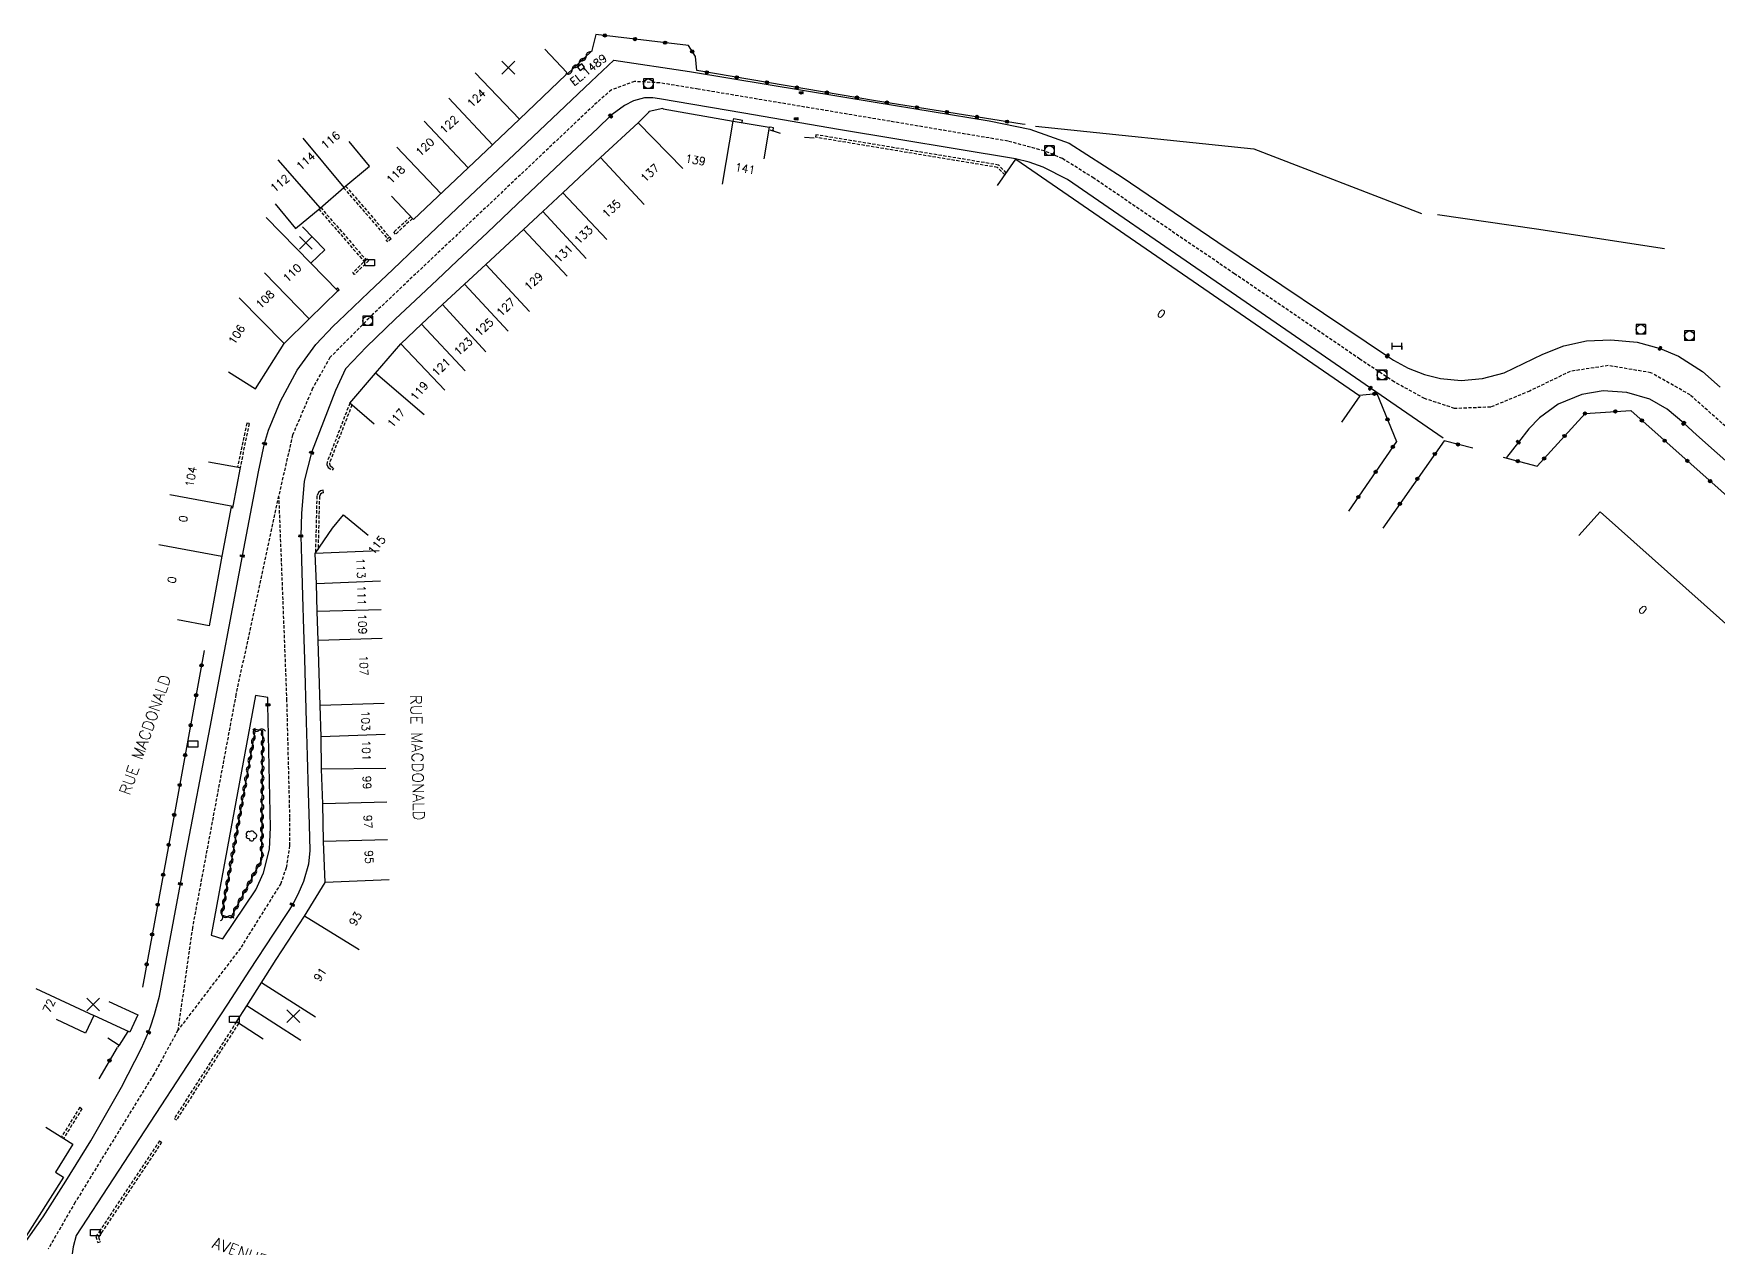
# Model space of a CAD drawing. Header units: millimetres. Extents: x 116000 to 117000, y 126000 to 127000.
# Drawn here: x 116139.2 to 116402.3, y 126773.1 to 126962.9 of the extents above; entities that cross this region are included whole.
import ezdxf
from ezdxf.enums import TextEntityAlignment as Align

# ---------------------------------------------------------------- set-up
doc = ezdxf.new("R2010")
doc.units = ezdxf.units.MM
doc.linetypes.add('DASHED', pattern=[0.75, 0.5, -0.25])
doc.layers.get('0').update_dxf_attribs({"linetype": 'CONTINUOUS'})
for name, color, linetype in [('W0001', 6, 'DASHED'), ('W0008', 7, 'CONTINUOUS'), ('W0100', 7, 'CONTINUOUS'), ('W0105', 7, 'CONTINUOUS'), ('W0112', 1, 'DASHED'), ('W0211', 2, 'CONTINUOUS'), ('W0300', 7, 'CONTINUOUS'), ('W0310', 3, 'CONTINUOUS'), ('W0322', 7, 'CONTINUOUS'), ('W0400', 7, 'CONTINUOUS'), ('W0420', 7, 'CONTINUOUS'), ('W0984', 7, 'CONTINUOUS'), ('W0989', 7, 'CONTINUOUS'), ('W0991', 7, 'CONTINUOUS'), ('W1102', 7, 'CONTINUOUS'), ('W1471', 7, 'CONTINUOUS'), ('W1474', 7, 'CONTINUOUS')]:
    doc.layers.add(name, color=color, linetype=linetype)
doc.styles.get("Standard").update_dxf_attribs({"font": 'romans.shx', "width": 0.85})

# ---------------------------------------------------------------- blocks, each defined once
blk = doc.blocks.new('T400')
for p, q in [((-0.15, 0.3), (0.15, 0.3)), ((-0.15, -0.25), (-0.15, 0.3)), ((-0.15, 0.15), (0.15, 0.15)), ((-0.15, 0), (0.15, 0)), ((0.15, 0.3), (0.15, -0.25)), ((-0.15, -0.15), (0.15, -0.15)), ((-0.15, -0.25), (-0.15, -0.3)), ((-0.15, -0.3), (0.15, -0.3)), ((0.15, -0.3), (0.15, -0.25))]:
    blk.add_line(p, q)
blk = doc.blocks.new('T420')
for p, q in [((0.75, 0.75), (-0.75, 0.75)), ((-0.75, 0.75), (-0.75, -0.75)), ((0.75, 0.75), (0.75, -0.75)), ((0.75, -0.75), (-0.75, -0.75))]:
    blk.add_line(p, q)
blk.add_ellipse((0, 0), major_axis=(-0.53, 0.53), ratio=1, start_param=3.926991, end_param=10.210176)
blk = doc.blocks.new('T1471')
at = {"color": 0, "linetype": 'Continuous', "flags": 128}
blk.add_lwpolyline([(-0.75, -0.5), (-0.75, 0.5), (0.75, 0.5), (0.75, -0.5), (-0.75, -0.5)], dxfattribs=at)
blk = doc.blocks.new('t991o')
at = {"color": 0, "linetype": 'Continuous'}
for p, q in [((-1, 1), (1, -1)), ((-1, -1), (1, 1))]:
    blk.add_line(p, q, dxfattribs=at)
blk = doc.blocks.new('T300')
for p, q in [((-0.8, 0.51), (-0.86, 0.34)), ((-0.86, 0.34), (-0.86, 0.17)), ((-0.86, 0.17), (-0.74, 0.06)), ((-0.69, 0.63), (-0.8, 0.51)), ((-0.8, -0.06), (-0.74, 0.06)), ((-0.74, 0.06), (-0.69, 0.11)), ((-0.57, 0.69), (-0.69, 0.63)), ((-0.46, 0.69), (-0.57, 0.69)), ((-0.29, 0.63), (-0.46, 0.69)), ((-0.29, 0.63), (-0.17, 0.74)), ((-0.23, 0.57), (-0.29, 0.63)), ((-0.17, 0.74), (-0.06, 0.8)), ((-0.06, 0.8), (0.06, 0.8)), ((0.06, 0.8), (0.23, 0.74)), ((0.23, 0.74), (0.34, 0.63)), ((0.34, 0.63), (0.4, 0.51)), ((0.46, 0.46), (0.34, 0.46)), ((0.4, 0.51), (0.4, 0.46)), ((0.57, 0.4), (0.46, 0.46)), ((0.57, 0.4), (0.69, 0.29)), ((0.69, 0.29), (0.74, 0.17)), ((0.74, 0.06), (0.69, -0.17)), ((0.74, 0.17), (0.74, 0.06)), ((-0.8, -0.17), (-0.8, -0.06)), ((-0.8, -0.23), (-0.8, -0.17)), ((-0.74, -0.34), (-0.8, -0.23)), ((-0.69, -0.4), (-0.74, -0.34)), ((-0.51, -0.46), (-0.69, -0.4)), ((-0.4, -0.46), (-0.51, -0.46)), ((-0.4, -0.46), (-0.34, -0.46)), ((-0.34, -0.46), (-0.34, -0.4)), ((-0.34, -0.51), (-0.34, -0.46)), ((-0.29, -0.63), (-0.34, -0.51)), ((-0.17, -0.74), (-0.29, -0.63)), ((-0.06, -0.8), (-0.17, -0.74)), ((0.06, -0.8), (-0.06, -0.8)), ((0.17, -0.74), (0.06, -0.8)), ((0.23, -0.69), (0.17, -0.74)), ((0.29, -0.46), (0.23, -0.46)), ((0.29, -0.63), (0.23, -0.69)), ((0.46, -0.4), (0.29, -0.46)), ((0.34, -0.51), (0.29, -0.63)), ((0.34, -0.51), (0.34, -0.46)), ((0.57, -0.34), (0.46, -0.4)), ((0.63, -0.29), (0.57, -0.34)), ((0.69, -0.17), (0.63, -0.29))]:
    blk.add_line(p, q)
blk = doc.blocks.new('t322o')
at = {"color": 0, "linetype": 'Continuous'}
for radius in [0.25, 0.15]:
    blk.add_circle((0, 0), radius, dxfattribs=at)
blk = doc.blocks.new('T1474')
at = {"color": 0, "linetype": 'Continuous', "flags": 128}
for points in [[(-0.75, -0.5), (-0.75, 0.5)], [(-0.75, 0), (0.75, 0)], [(0.75, 0), (0.75, -0.5), (0.75, 0.5)]]:
    blk.add_lwpolyline(points, dxfattribs=at)
blk = doc.blocks.new('t310o')
at = {"color": 0, "linetype": 'Continuous'}
for centre, start, end in [((-0.5, 0.38), 216.8699, 323.1304), ((0.5, -0.37), 36.8699, 143.1303)]:
    blk.add_arc(centre, 0.625, start, end, dxfattribs=at)

msp = doc.modelspace()

# ---------------------------------------------------------------- linework, layer by layer
at = {"layer": 'W0001'}
for points in [[(116423.59, 126883.62), (116397.92, 126906.43), (116391.79, 126909.91), (116385.13, 126911.02), (116379.15, 126910.11), (116372.85, 126907.05), (116366.77, 126904.53), (116361.12, 126904.32), (116356.44, 126905.87), (116351.71, 126908.47), (116346.33, 126912.04), (116326.76, 126925.36), (116304.77, 126940.3), (116299.89, 126943.36), (116297.05, 126944.56), (116291.38, 126946.08), (116272.95, 126949.19), (116242.98, 126954.21), (116237, 126955.19), (116233.04, 126955.4), (116229.45, 126954.11), (116226.67, 126951.66), (116192.15, 126918.98), (116185.49, 126912.29), (116182.78, 126907.48), (116179.66, 126900.19), (116177.47, 126890.68), (116178.71, 126858.92), (116179.18, 126840.3), (116179.19, 126836.02), (116178.65, 126832.58), (116177.82, 126830.13), (116171.49, 126819.99), (116161.73, 126807.17), (116157.99, 126800.34), (116145.68, 126780.3), (116141.49, 126773.04)], [(116177.47, 126890.68), (116170.8, 126859.63), (116164.01, 126823.23), (116161.73, 126807.17)]]:
    msp.add_lwpolyline(points, dxfattribs=at)
at = {"layer": 'W0008'}
for p, q in [((116259.05, 126953.4), (116259.09, 126953.66)), ((116258.36, 126949.77), (116258.33, 126949.56))]:
    msp.add_line(p, q, dxfattribs=at)
for points in [[(116137.73, 126773.82), (116140.7, 126778.01), (116144.26, 126783.58), (116148.15, 126789.93), (116152.92, 126798.3), (116156.04, 126804.39), (116157.15, 126806.88), (116157.44, 126807.71), (116158.07, 126809.63), (116158.87, 126812.51), (116162.15, 126830.04), (116162.88, 126834.11), (116166.76, 126854.55), (116171.81, 126881.28), (116174.35, 126894.42), (116175.27, 126898.84), (116175.89, 126900.93), (116177.74, 126905.47), (116180.36, 126910.32), (116183.29, 126914.33), (116186.06, 126917.24), (116186.75, 126917.9), (116191.54, 126922.5), (116195.28, 126926.06), (116199, 126929.56), (116207.4, 126937.54), (116210.86, 126940.82), (116215.14, 126944.85), (116226.29, 126955.43), (116229.83, 126958.76), (116241.66, 126956.98), (116253.93, 126954.96), (116270.64, 126952.17), (116288.46, 126949.26), (116294.8, 126947.97), (116300.94, 126945.79), (116309.22, 126940.44), (116324.17, 126930.32), (116350.64, 126912.52), (116351.57, 126911.89), (116353.88, 126910.62), (116356.42, 126909.62), (116358.92, 126908.99), (116362.16, 126908.71), (116365.5, 126908.99), (116368.87, 126909.9), (116374.93, 126912.81), (116378.21, 126914.09), (116381.74, 126914.87), (116385.5, 126915.07), (116389.63, 126914.68), (116393.21, 126913.69), (116396.08, 126912.47), (116399.83, 126910.08), (116402.58, 126907.66)], [(116359.35, 126899.66), (116347.97, 126907.5), (116321.56, 126925.72), (116300.67, 126940.07), (116296.85, 126942.03), (116294.66, 126942.8), (116292.56, 126943.3), (116264.92, 126947.93), (116250.1, 126950.44), (116236.94, 126952.7), (116235.91, 126952.88), (116234.6, 126952.85), (116232.88, 126952.4), (116231.46, 126951.67), (116229.54, 126950.23), (116229.31, 126950.03), (116227.31, 126948.13), (116221.59, 126942.77), (116217.73, 126939.08), (116214.71, 126936.24), (116210.08, 126931.84), (116205.35, 126927.37), (116202.24, 126924.42), (116198.83, 126921.22), (116195.69, 126918.26), (116191.2, 126913.97), (116187.9, 126910.52), (116186.35, 126907.13), (116182.62, 126897.43), (116181.45, 126892.94), (116181.04, 126887.92), (116180.95, 126884.4), (116181.04, 126880.68), (116181.19, 126874.99), (116181.37, 126869.78), (116181.49, 126865.17), (116181.75, 126855.36), (116181.93, 126850.03), (116182.07, 126844.33), (116182.22, 126839.27), (116182.32, 126835.26), (116182.14, 126833.11), (116181.37, 126830.4), (116180.47, 126828.37), (116179.63, 126826.8), (116178.85, 126825.6), (116176.64, 126822.18), (116172.94, 126816.55), (116169.48, 126811.24), (116163.18, 126801.66), (116145.83, 126775.13), (116145.39, 126773.35), (116145.24, 126772.26)], [(116433.49, 126869.51), (116398.9, 126900.23), (116396.91, 126902.01), (116394.3, 126904.24), (116391.59, 126905.78), (116388, 126906.81), (116384.35, 126907.08), (116381, 126906.51), (116377.3, 126904.98), (116374.37, 126902.87), (116372.73, 126901.12), (116371.08, 126899.07), (116369.23, 126896.64)], [(116166.91, 126822.04), (116168.74, 126821.45), (116173.9, 126829.1), (116175.13, 126831.78), (116176.04, 126835.48), (116176.22, 126838.84), (116175.79, 126858.02), (116175.76, 126859.15), (116173.85, 126859.46), (116166.91, 126822.04)]]:
    msp.add_lwpolyline(points, dxfattribs=at)
at = {"layer": 'W0100'}
for points in [[(116195.1, 126937.49), (116198.54, 126933.86), (116207.07, 126941.92), (116210.89, 126945.5), (116211.03, 126945.66), (116215.07, 126949.52), (116222.37, 126956.51), (116222.5, 126956.82), (116219.05, 126960.44)], [(116224.56, 126957.12), (116225.24, 126957.66), (116224.8, 126958.17), (116224.12, 126957.63), (116224.56, 126957.12)], [(116192.39, 126901.89), (116188.59, 126905.15), (116192.6, 126909.82), (116196.53, 126914.44), (116199.78, 126917.5), (116203.07, 126920.57), (116206.51, 126923.72), (116209.84, 126926.82), (116215.72, 126932.29), (116218.71, 126935.09), (116221.87, 126938), (116227.75, 126943.54), (116233.62, 126948.96), (116235.36, 126950.67), (116235.35, 126950.75), (116237.48, 126951.25), (116237.53, 126951.14), (116248.48, 126949.22), (116254.07, 126948.25), (116253.23, 126943.33)], [(116176.92, 126936.31), (116180.11, 126932.46), (116183.93, 126935.62), (116187.66, 126938.87), (116191.65, 126942.18), (116188.46, 126946.03)], [(116289.75, 126939.18), (116292.59, 126943.29), (116346.31, 126906.3), (116343.48, 126902.18)], [(116169.62, 126910.07), (116173.85, 126907.4), (116178.31, 126914.47), (116182.26, 126918.34), (116186.71, 126922.68), (116182.5, 126927.01), (116184.68, 126929.13), (116181.19, 126932.71)], [(116166.52, 126895.99), (116171.44, 126895.09), (116170.33, 126889.07), (116170.26, 126888.75), (116170.04, 126888.94), (116168.6, 126881.25), (116166.61, 126870.39), (116161.69, 126871.29)], [(116175.07, 126805.77), (116170.87, 126808.48), (116172.49, 126810.99), (116177.11, 126818.22), (116181.5, 126825), (116184.75, 126830.29), (116184.5, 126836.67), (116184.35, 126842.54), (116184.19, 126847.96), (116184.13, 126853.02), (116183.96, 126857.93), (116183.64, 126868.07), (116183.49, 126872.62), (116183.39, 126876.94), (116183.2, 126881.68), (116185.88, 126885.61), (116187.61, 126887.71), (116191.47, 126884.53)], [(116380.53, 126884.46), (116383.86, 126888.19), (116410.64, 126864.32), (116407.31, 126860.59)], [(116150.94, 126811.69), (116155.47, 126809.57), (116154.21, 126806.88), (116148.62, 126809.5), (116147.33, 126806.75), (116142.8, 126808.87)], [(116141.1, 126792.02), (116145.35, 126789.38), (116142.62, 126785.01), (116143.87, 126784.22), (116137.62, 126774.38), (116133.4, 126777.05)]]:
    msp.add_lwpolyline(points, dxfattribs=at)
at = {"layer": 'W0105'}
for p, q in [((116248.48, 126949.22), (116248.54, 126949.63)), ((116248.54, 126949.63), (116249.91, 126949.39)), ((116249.84, 126948.99), (116249.91, 126949.39)), ((116150.78, 126806), (116152.54, 126804.86)), ((116153.94, 126807), (116152.54, 126804.86))]:
    msp.add_line(p, q, dxfattribs=at)
at = {"layer": 'W0112'}
for p, q in [((116254.71, 126947.78), (116254.78, 126948.17)), ((116294.08, 126948.67), (116293.58, 126948.76)), ((116261.35, 126947.09), (116261.29, 126946.69)), ((116187.62, 126938.8), (116194.48, 126930.85)), ((116187.93, 126939.07), (116194.77, 126931.12)), ((116183.73, 126935.46), (116190.82, 126927.28)), ((116184.04, 126935.72), (116191.11, 126927.56)), ((116198.11, 126934.29), (116195.46, 126931.85)), ((116195.74, 126931.56), (116195.46, 126931.85)), ((116198.38, 126934), (116195.74, 126931.56)), ((116194.79, 126931.14), (116194.27, 126930.65)), ((116194.54, 126930.36), (116194.27, 126930.65)), ((116195.06, 126930.85), (116194.54, 126930.36)), ((116195.06, 126930.85), (116194.79, 126931.14)), ((116191.27, 126927.71), (116189.05, 126925.54)), ((116191.55, 126927.43), (116189.33, 126925.26)), ((116191.55, 126927.43), (116191.27, 126927.71)), ((116189.33, 126925.26), (116189.05, 126925.54)), ((116186.44, 126922.97), (116186.66, 126923.17)), ((116186.93, 126922.88), (116186.66, 126923.17)), ((116186.72, 126922.68), (116186.93, 126922.88)), ((116172.49, 126902.03), (116171.04, 126895.17)), ((116172.88, 126901.95), (116171.44, 126895.09)), ((116172.88, 126901.95), (116172.49, 126902.03)), ((116186.05, 126894.99), (116185.81, 126894.67)), ((116184.49, 126891.15), (116184.43, 126891.54)), ((116170.87, 126808.48), (116161.16, 126793.39)), ((116171.21, 126808.26), (116161.5, 126793.17)), ((116152.54, 126804.86), (116152.3, 126804.52)), ((116146.42, 126795.14), (116143.56, 126790.53)), ((116146.42, 126795.14), (116146.76, 126794.93)), ((116146.76, 126794.93), (116143.9, 126790.32)), ((116161.16, 126793.39), (116161.5, 126793.17)), ((116158.86, 126789.91), (116159.2, 126789.69)), ((116149.22, 126774.01), (116149.6, 126774.14))]:
    msp.add_line(p, q, dxfattribs=at)
for points in [[(116254.71, 126947.78), (116254.69, 126947.78), (116254.72, 126947.63), (116254.01, 126947.85)], [(116254.78, 126948.17), (116254.2, 126948.27), (116254.21, 126948.21), (116254.07, 126948.25)], [(116290.88, 126940.82), (116289.72, 126941.98), (116261.29, 126946.69)], [(116291.11, 126941.15), (116289.91, 126942.36), (116261.35, 126947.09)], [(116188.59, 126905.15), (116185.04, 126895.94), (116185, 126895.58), (116185.21, 126895.12), (116185.81, 126894.67)], [(116188.91, 126904.87), (116185.43, 126895.85), (116185.41, 126895.65), (116185.54, 126895.38), (116186.05, 126894.99)], [(116184.43, 126891.54), (116184.03, 126891.48), (116183.67, 126891.2), (116183.44, 126890.66), (116183.21, 126881.65)], [(116184.49, 126891.15), (116184.2, 126891.1), (116184, 126890.95), (116183.84, 126890.58), (116183.63, 126882.31)], [(116158.86, 126789.91), (116149.6, 126775.96), (116148.91, 126774.94), (116149.22, 126774.01)], [(116159.2, 126789.69), (116149.93, 126775.74), (116149.35, 126774.88), (116149.6, 126774.14)]]:
    msp.add_lwpolyline(points, dxfattribs=at)
at = {"layer": 'W0211'}
for points in [[(116295.66, 126948.44), (116329.77, 126944.88), (116355.98, 126934.77)], [(116393.91, 126929.28), (116373.9, 126932.32), (116358.45, 126934.6)]]:
    msp.add_lwpolyline(points, dxfattribs=at)
at = {"layer": 'W0310'}
msp.add_line((116226.21, 126960.03), (116222.53, 126956.53), dxfattribs=at)
msp.add_lwpolyline([(116168.57, 126825.22), (116170.02, 126824.77), (116174.83, 126833.86), (116175.01, 126853.97), (116173.79, 126854.19), (116168.57, 126825.22)], dxfattribs=at)
at = {"layer": 'W0322'}
for p, q in [((116254.69, 126947.68), (116255.81, 126947.35)), ((116259.57, 126946.73), (116261.12, 126946.62)), ((116152.25, 126804.51), (116149.41, 126799.61))]:
    msp.add_line(p, q, dxfattribs=at)
for points in [[(116293.57, 126948.76), (116270.69, 126952.41), (116242.79, 126957.1), (116242.57, 126959.3), (116241.46, 126961.04), (116227, 126962.77), (116226.31, 126960.06)], [(116346.24, 126906.38), (116348.99, 126906.65), (116352.06, 126899.17), (116344.57, 126888.28)], [(116368.71, 126896.71), (116374.01, 126895.3), (116381.51, 126903.56), (116388.63, 126904.01), (116416.86, 126878.9)], [(116363.95, 126898.1), (116359.47, 126899.27), (116349.91, 126885.63)], [(116165.85, 126866.53), (116161.42, 126842.17), (116156.19, 126813.92)]]:
    msp.add_lwpolyline(points, dxfattribs=at)
at = {"layer": 'W1102'}
for p, q in [((116208.17, 126956.76), (116215.07, 126949.52)), ((116204.05, 126952.79), (116210.89, 126945.5)), ((116200.2, 126949.19), (116207.07, 126941.92)), ((116240.61, 126941.81), (116233.62, 126948.96)), ((116246.78, 126939.36), (116248.48, 126949.22)), ((116181.27, 126946.56), (116187.66, 126938.87)), ((116195.93, 126945.16), (116202.8, 126937.89)), ((116177.36, 126943.16), (116183.93, 126935.62)), ((116234.54, 126936.2), (116227.75, 126943.54)), ((116228.72, 126930.72), (116221.87, 126938)), ((116225.51, 126927.75), (116218.71, 126935.09)), ((116175.52, 126934.16), (116182.5, 126927.01)), ((116222.55, 126924.98), (116215.72, 126932.29)), ((116216.64, 126919.49), (116209.84, 126926.82)), ((116175.28, 126925.49), (116182.26, 126918.34)), ((116171.32, 126921.62), (116178.31, 126914.47)), ((116213.32, 126916.4), (116206.51, 126923.72)), ((116209.82, 126913.19), (116203.07, 126920.57)), ((116206.59, 126910.19), (116199.78, 126917.5)), ((116203.4, 126907.17), (116196.53, 126914.44)), ((116200.22, 126903.35), (116192.6, 126909.82)), ((116160.49, 126890.87), (116170.33, 126889.07)), ((116158.77, 126883.08), (116168.6, 126881.25)), ((116193.19, 126882.09), (116183.2, 126881.68)), ((116193.38, 126877.36), (116183.39, 126876.94)), ((116193.49, 126872.85), (116183.49, 126872.62)), ((116193.63, 126868.4), (116183.64, 126868.07)), ((116193.96, 126858.24), (116183.96, 126857.93)), ((116194.12, 126853.37), (116184.13, 126853.02)), ((116194.19, 126848.09), (116184.19, 126847.96)), ((116194.35, 126842.84), (116184.35, 126842.54)), ((116194.49, 126836.92), (116184.5, 126836.67)), ((116194.74, 126830.69), (116184.75, 126830.29)), ((116190.03, 126819.76), (116181.5, 126825)), ((116139.56, 126813.73), (116148.62, 126809.5)), ((116183.23, 126809.22), (116174.8, 126814.6)), ((116180.92, 126805.6), (116172.49, 126810.99))]:
    msp.add_line(p, q, dxfattribs=at)

# ---------------------------------------------------------------- block references
at = {"layer": 'W0300'}
msp.add_blockref('T300', (116173.27, 126837.54), dxfattribs=at)
at = {"layer": 'W0310'}
for p, rotation in [((116223.31, 126957.27), 223.5866082792007), ((116224.4, 126958.3), 223.5866082792007), ((116225.48, 126959.34), 223.5866082792007), ((116173.38, 126851.87), 259.7798458329058), ((116173.64, 126853.35), 259.7798458329058), ((116174.43, 126854.07), 169.53383436436), ((116175, 126853.06), 89.48132406001278), ((116173.11, 126850.4), 259.7798458329058), ((116174.98, 126850.06), 89.48132406001278), ((116174.99, 126851.56), 89.48132406001278), ((116172.58, 126847.44), 259.7798458329058), ((116172.84, 126848.92), 259.7798458329058), ((116174.95, 126847.06), 89.48132406001278), ((116174.96, 126848.56), 89.48132406001278), ((116172.04, 126844.49), 259.7798458329058), ((116172.31, 126845.97), 259.7798458329058), ((116174.92, 126844.06), 89.48132406001278), ((116174.93, 126845.56), 89.48132406001278), ((116171.51, 126841.54), 259.7798458329058), ((116171.78, 126843.01), 259.7798458329058), ((116174.91, 126842.56), 89.48132406001278), ((116171.25, 126840.06), 259.7798458329058), ((116174.88, 126839.56), 89.48132406001278), ((116174.89, 126841.06), 89.48132406001278), ((116170.71, 126837.11), 259.7798458329058), ((116170.98, 126838.59), 259.7798458329058), ((116174.85, 126836.56), 89.48132406001278), ((116174.87, 126838.06), 89.48132406001278), ((116170.18, 126834.16), 259.7798458329058), ((116170.45, 126835.63), 259.7798458329058), ((116174.69, 126833.6), 62.12626723040942), ((116174.84, 126835.06), 89.48132406001278), ((116169.65, 126831.21), 259.7798458329058), ((116169.91, 126832.68), 259.7798458329058), ((116173.29, 126830.95), 62.12626723040942), ((116173.99, 126832.27), 62.12626723040942), ((116169.12, 126828.25), 259.7798458329058), ((116169.38, 126829.73), 259.7798458329058), ((116171.88, 126828.29), 62.12626723040942), ((116172.59, 126829.62), 62.12626723040942), ((116168.85, 126826.78), 259.7798458329058), ((116170.48, 126825.64), 62.12626723040942), ((116171.18, 126826.97), 62.12626723040942), ((116168.58, 126825.3), 259.7798458329058), ((116169.53, 126824.93), 342.936130156933)]:
    msp.add_blockref('t310o', p, dxfattribs=dict(at, rotation=rotation))
at = {"layer": 'W0322'}
for p, rotation in [((116228.41, 126962.6), 173.1717963069495), ((116233.13, 126962.03), 173.1717963069495), ((116237.85, 126961.47), 173.1717963069495), ((116242.05, 126960.1), 122.5202215864418), ((116244.36, 126956.83), 170.4598658320294), ((116249.04, 126956.05), 170.4598658320294), ((116253.73, 126955.26), 170.4598658320294), ((116258.41, 126954.47), 170.4598658320294), ((116263.09, 126953.68), 170.4598658320294), ((116267.78, 126952.9), 170.4598658320294), ((116272.46, 126952.12), 170.9440669530731), ((116277.16, 126951.38), 170.9440669530731), ((116281.85, 126950.63), 170.9440669530731), ((116286.54, 126949.88), 170.9440669530731), ((116291.23, 126949.13), 170.9440669530731), ((116348.6, 126906.61), 5.661187282590213), ((116350.64, 126902.62), 292.3096924546084), ((116381.5, 126903.54), 47.74434797099349), ((116386.23, 126903.86), 3.561738607002372), ((116378.3, 126900.03), 47.74434797099349), ((116390.38, 126902.45), 318.3549612173441), ((116351.48, 126898.33), 235.5046547920167), ((116361.65, 126898.7), 165.3717178072094), ((116393.93, 126899.29), 318.3549612173441), ((116358.04, 126897.22), 234.9705160842143), ((116371, 126896.1), 345.1048977015125), ((116375.11, 126896.51), 47.74434797099349), ((116397.48, 126896.14), 318.3549612173441), ((116348.79, 126894.41), 235.5046547920167), ((116355.31, 126893.33), 234.9705160842143), ((116401.03, 126892.98), 318.3549612173441), ((116346.1, 126890.5), 235.5046547920167), ((116352.58, 126889.44), 234.9705160842143), ((116165.43, 126864.19), 259.6727216109825), ((116164.58, 126859.52), 259.6727216109825), ((116163.73, 126854.84), 259.6727216109825), ((116162.87, 126850.17), 259.6727216109825), ((116162.02, 126845.5), 259.6727216109825), ((116161.17, 126840.83), 259.5270328750458), ((116160.3, 126836.15), 259.5270328750458), ((116159.44, 126831.48), 259.5270328750458), ((116158.58, 126826.81), 259.5270328750458), ((116157.71, 126822.14), 259.5270328750458), ((116156.85, 126817.47), 259.5270328750458), ((116151.06, 126802.45), 239.9124712426111)]:
    msp.add_blockref('t322o', p, dxfattribs=dict(at, rotation=rotation))
at = {"layer": 'W0400'}
for p, rotation in [((116259.09, 126953.66), 90), ((116229.31, 126950.03), 40.37432494953109), ((116258.33, 126949.56), 90), ((116393.21, 126913.69), 157.0625126589687), ((116350.64, 126912.52), 146.1965669218713), ((116347.97, 126907.5), 325.415254724267), ((116396.91, 126902.01), 318.1969821533784), ((116175.27, 126898.84), 71.85959220424272), ((116182.62, 126897.43), 68.94331432824976), ((116371.08, 126899.07), 51.26235626984714), ((116180.95, 126884.4), 88.52414155005168), ((116171.81, 126881.28), 80.29858306973304), ((116175.79, 126858.02), 271.2706293683531), ((116162.15, 126830.04), 79.72531734063278), ((116179.63, 126826.8), 61.7580449223363), ((116157.15, 126806.88), 59.46860288265813)]:
    msp.add_blockref('T400', p, dxfattribs=dict(at, rotation=rotation))
at = {"layer": 'W0420'}
for p in [(116235.2, 126955.05), (116297.85, 126944.61), (116191.37, 126918.01), (116390.21, 126916.67), (116397.8, 126915.68), (116349.8, 126909.55)]:
    msp.add_blockref('T420', p, dxfattribs=at)
at = {"layer": 'W0991'}
for p in [(116213.35, 126957.56), (116181.73, 126930.21), (116148.5, 126811.19), (116179.76, 126809.37)]:
    msp.add_blockref('t991o', p, dxfattribs=at)
at = {"layer": 'W1471'}
for p in [(116191.68, 126927.12), (116164.08, 126851.92), (116170.57, 126808.89), (116148.85, 126775.54)]:
    msp.add_blockref('T1471', p, dxfattribs=at)
at = {"layer": 'W1474'}
msp.add_blockref('T1474', (116352.13, 126914.06), dxfattribs=at)

# ---------------------------------------------------------------- texts
at = {"layer": 'W0984'}
msp.add_text('EL.1489', height=1.25, rotation=38.3302, dxfattribs=at).set_placement((116225.85, 126957.22), align=Align.MIDDLE)
at = {"layer": 'W0989'}
for s, rotation, p in [('RUE MACDONALD', 70.6628, (116156.61, 126853.33)), ('RUE MACDONALD', 271.4491, (116199.15, 126849.78)), ('AVENUE DE LA FAIENCERIE', 340.2497, (116181.85, 126768.85))]:
    msp.add_text(s, height=1.75, rotation=rotation, dxfattribs=at).set_placement(p, align=Align.MIDDLE)
at = {"layer": 'W0991'}
for s, rotation, p in [('124', 43.6591, (116208.36, 126952.79)), ('122', 43.1236, (116204.06, 126948.69)), ('116', 39.6652, (116185.58, 126946.24)), ('120', 43.3897, (116200.32, 126945.17)), ('114', 41.0692, (116181.7, 126942.96)), ('137', 42.736, (116235.44, 126941.12)), ('139', 350.0293, (116242.57, 126943.15)), ('141', 350.2114, (116250.33, 126941.8)), ('112', 39.6051, (116177.66, 126939.51)), ('118', 43.3896, (116195.76, 126940.87)), ('135', 43.2695, (116229.45, 126935.53)), ('133', 42.7898, (116225.08, 126931.44)), ('131', 43.0872, (116221.95, 126928.52)), ('110', 44.297, (116179.58, 126925.5)), ('129', 42.8987, (116217.29, 126924.19)), ('108', 44.3437, (116175.35, 126921.38)), ('127', 42.9732, (116212.94, 126920.14)), ('0', 325.4485, (116315.32, 126919.14)), ('106', 57.773, (116170.92, 126915.88)), ('125', 42.45, (116209.56, 126917.02)), ('123', 42.9591, (116206.29, 126914.01)), ('121', 43.36, (116202.85, 126910.78)), ('119', 49.6201, (116199.43, 126907.05)), ('117', 49.3645, (116195.82, 126902.83)), ('104', 79.4272, (116163.8, 126893.66)), ('0', 79.4288, (116162.57, 126887.08)), ('115', 50.5059, (116192.79, 126882.99)), ('113', 272.3792, (116190.3, 126879.37)), ('0', 79.5778, (116160.81, 126877.54)), ('111', 271.302, (116190.43, 126875.11)), ('109', 271.8762, (116190.56, 126870.62)), ('0', 318.291, (116390.52, 126872.87)), ('107', 271.8136, (116190.77, 126864.17)), ('103', 271.9602, (116191.05, 126855.54)), ('101', 270.7549, (116191.16, 126850.88)), ('99', 271.6847, (116191.26, 126845.88)), ('97', 271.3943, (116191.42, 126839.77)), ('95', 272.2944, (116191.6, 126834.24)), ('93', 58.4482, (116189.47, 126824.6)), ('91', 57.0537, (116183.95, 126815.9)), ('72', 64.9397, (116141.6, 126811.01))]:
    msp.add_text(s, height=1.25, rotation=rotation, dxfattribs=at).set_placement(p, align=Align.MIDDLE)

doc.saveas('drawing.dxf')
